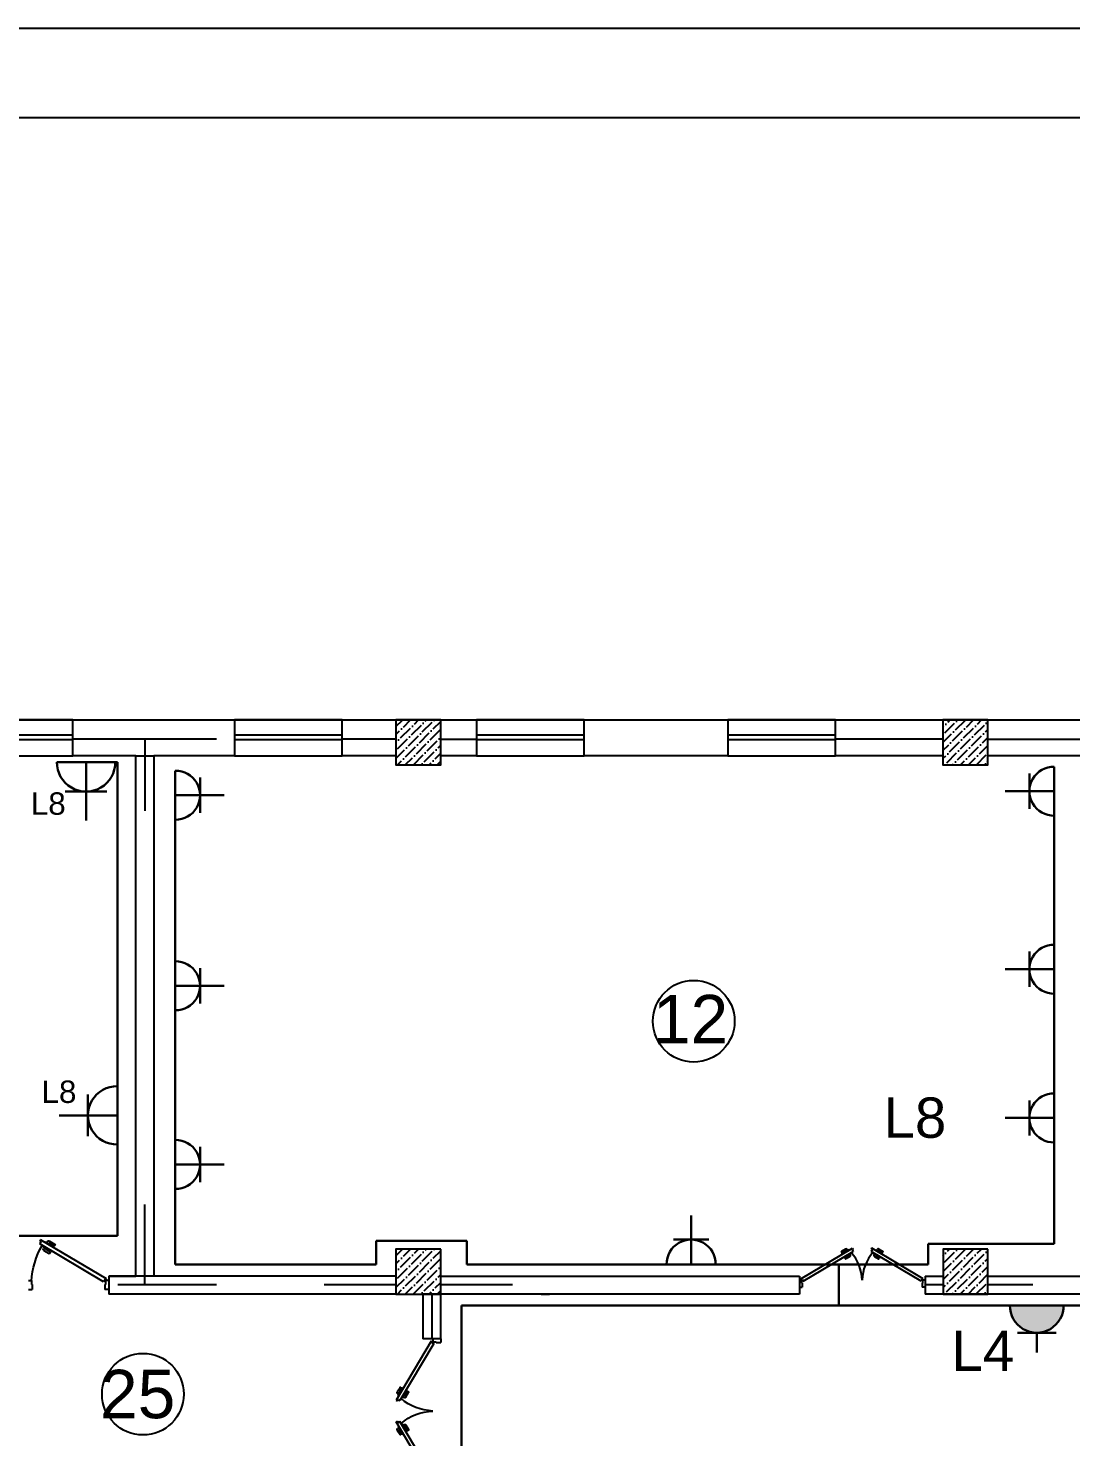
# Model space of a CAD drawing. Header units: millimetres. Extents: x 42452 to 2852333, y -419346 to 834876.
# Drawn here: x 2525341 to 2536964, y 458222 to 473925 of the extents above; entities that cross this region are included whole.
import ezdxf

# ---------------------------------------------------------------- set-up
doc = ezdxf.new("R2010")
doc.units = ezdxf.units.MM
doc.linetypes.add('( Hidden )', pattern=[0.275, 0.15, -0.125])
for name, color, linetype, lineweight in [('c_dv_l x_tti-25_Ном._пера__21_Ном._пера__21', 7, 'Continuous', 30), ('memar', 7, 'Continuous', 25), ('ДВЕРИ', 7, 'Continuous', 5), ('надписи', 5, 'Continuous', 30), ('Розетки10А', 94, 'Continuous', 30), ('розетки10А_1Р54', 94, 'Continuous', 30), ('Соедин_роз', 94, 'Continuous', 30)]:
    doc.layers.add(name, color=color, linetype=linetype, lineweight=lineweight)
doc.styles.get("Standard").update_dxf_attribs({"font": 'arial.ttf'})
doc.styles.add('СГЕНЕРИР_СТИЛЬ_1', font='arial.ttf')

# ---------------------------------------------------------------- blocks, each defined once
blk = doc.blocks.new('DSA')
at = {"layer": 'ДВЕРИ', "color": 251, "lineweight": 25, "true_color": 0x636466}
for p, q in [((153780, 788017), (153820, 788017)), ((153820, 787965), (153820, 788016)), ((155388, 788017), (155348, 788017)), ((155348, 787965), (155348, 788016)), ((153780, 787928), (153812, 787928)), ((153780, 787928), (153812, 787928)), ((153804, 787910), (153811, 787922)), ((153804, 787910), (154462, 787520)), ((153811, 787922), (153818, 787918)), ((153812, 787928), (153812, 787965)), ((153812, 787965), (153820, 787965)), ((153818, 787918), (153832, 787941)), ((153832, 787941), (154468, 787562)), ((155336, 787941), (154700, 787562)), ((155364, 787910), (154706, 787520)), ((155350, 787918), (155336, 787941)), ((155356, 787965), (155348, 787965)), ((155357, 787922), (155350, 787918)), ((155356, 787928), (155356, 787965)), ((155388, 787928), (155356, 787928)), ((155388, 787928), (155356, 787928)), ((155364, 787910), (155357, 787922)), ((154318, 787574), (154320, 787576)), ((154372, 787532), (154321, 787563)), ((154331, 787579), (154372, 787555)), ((154366, 787654), (154365, 787652)), ((154365, 787571), (154368, 787575)), ((154415, 787542), (154365, 787571)), ((154367, 787641), (154409, 787616)), ((154428, 787627), (154377, 787657)), ((154383, 787557), (154384, 787560)), ((154388, 787610), (154391, 787615)), ((154391, 787615), (154441, 787585)), ((154401, 787550), (154394, 787538)), ((154411, 787605), (154410, 787603)), ((154418, 787546), (154415, 787542)), ((154426, 787594), (154433, 787605)), ((154441, 787585), (154438, 787580)), ((154456, 787542), (154468, 787562)), ((154470, 787534), (154456, 787542)), ((154462, 787520), (154470, 787534)), ((154698, 787534), (154712, 787542)), ((154706, 787520), (154698, 787534)), ((154712, 787542), (154700, 787562)), ((154777, 787615), (154727, 787585)), ((154727, 787585), (154730, 787580)), ((154742, 787594), (154735, 787605)), ((154740, 787627), (154791, 787657)), ((154750, 787546), (154753, 787542)), ((154753, 787542), (154803, 787571)), ((154757, 787605), (154758, 787603)), ((154801, 787641), (154760, 787616)), ((154767, 787550), (154775, 787538)), ((154780, 787610), (154777, 787615)), ((154785, 787557), (154784, 787560)), ((154837, 787579), (154796, 787555)), ((154797, 787532), (154847, 787563)), ((154803, 787571), (154800, 787575)), ((154802, 787654), (154804, 787652)), ((154850, 787574), (154848, 787576))]:
    blk.add_line(p, q, dxfattribs=at)
for centre, radius, start, end in [((154002, 787952), 583, 319.7101, 357.5846), ((155160, 787950), 576, 182.1815, 220.5237), ((154325, 787569), 7.98, 149.2867, 239.2867), ((154327, 787572), 7.98, 59.2867, 149.2867), ((154371, 787648), 7.98, 149.2867, 239.2867), ((154373, 787650), 7.98, 59.2867, 149.2867), ((154376, 787561), 7.98, 239.2867, 329.2867), ((154380, 787546), 16, 239.2867, 329.2867), ((154404, 787609), 7.98, 329.2867, 59.2867), ((154420, 787613), 16, 329.2867, 59.2867), ((154748, 787613), 16, 120.7133, 210.7133), ((154764, 787609), 7.98, 120.7133, 210.7133), ((154788, 787546), 16, 210.7133, 300.7133), ((154792, 787561), 7.98, 210.7133, 300.7133), ((154795, 787650), 7.98, 30.7133, 120.7133), ((154797, 787648), 7.98, 300.7133, 30.7133), ((154842, 787572), 7.98, 30.7133, 120.7133), ((154843, 787569), 7.98, 300.7133, 30.7133)]:
    blk.add_arc(centre, radius, start, end, dxfattribs=at)
blk = doc.blocks.new('qapi 700')
at = {"layer": 'ДВЕРИ', "color": 251, "lineweight": 25, "true_color": 0x636466}
for p, q in [((1281620, 90086), (1281659, 90086)), ((1281651, 89997), (1281651, 90034)), ((1281651, 90034), (1281659, 90034)), ((1281659, 90034), (1281659, 90086)), ((1282368, 90010), (1281735, 89633)), ((1282382, 89987), (1282368, 90010)), ((1282420, 90086), (1282380, 90086)), ((1282380, 90034), (1282380, 90085)), ((1282388, 90034), (1282380, 90034)), ((1282388, 89997), (1282388, 90034)), ((1281620, 89997), (1281651, 89997)), ((1282395, 89980), (1281741, 89591)), ((1282388, 89991), (1282382, 89987)), ((1282420, 89997), (1282388, 89997)), ((1282420, 89997), (1282388, 89997)), ((1282395, 89980), (1282388, 89991)), ((1281775, 89698), (1281826, 89728)), ((1281733, 89605), (1281747, 89613)), ((1281741, 89591), (1281733, 89605)), ((1281747, 89613), (1281735, 89633)), ((1281812, 89685), (1281762, 89656)), ((1281762, 89656), (1281765, 89651)), ((1281776, 89665), (1281770, 89676)), ((1281785, 89617), (1281787, 89613)), ((1281787, 89613), (1281837, 89642)), ((1281792, 89676), (1281793, 89674)), ((1281835, 89712), (1281794, 89687)), ((1281802, 89622), (1281809, 89609)), ((1281814, 89681), (1281812, 89685)), ((1281820, 89629), (1281818, 89631)), ((1281872, 89650), (1281831, 89626)), ((1281831, 89604), (1281881, 89634)), ((1281837, 89642), (1281835, 89646)), ((1281836, 89725), (1281838, 89722)), ((1281884, 89645), (1281883, 89647))]:
    blk.add_line(p, q, dxfattribs=at)
for centre, radius, start, end in [((1282471, 90052), 821, 183.4077, 209.5706), ((1281830, 89721), 7.94, 30.7133, 120.7133), ((1281783, 89684), 15.9, 120.7133, 210.7133), ((1281798, 89680), 7.94, 120.7133, 210.7133), ((1281823, 89617), 15.9, 210.7133, 300.7133), ((1281827, 89633), 7.94, 210.7133, 300.7133), ((1281831, 89718), 7.94, 300.7133, 30.7133), ((1281876, 89643), 7.94, 30.7133, 120.7133), ((1281877, 89641), 7.94, 300.7133, 30.7133)]:
    blk.add_arc(centre, radius, start, end, dxfattribs=at)
blk = doc.blocks.new('розетки10А')
at = {"layer": 'Розетки10А'}
for p, q in [((0, 0), (0, 650)), ((-233, 330), (233, 330)), ((-325, 0), (325, 0))]:
    blk.add_line(p, q, dxfattribs=at)
blk.add_arc((0, 5), 325, 359.0604, 180.9396, dxfattribs=at)
blk = doc.blocks.new('10А_1Р54')
at = {"layer": 'розетки10А_1Р54'}
h = blk.add_hatch(color=256, dxfattribs=at)
h.paths.add_polyline_path([(0, 305, 0.419025), (-300, 0), (0, 0)])
h.paths.add_polyline_path([(0, 305), (0, 0), (300, 0, 0.419025)])
for p, q in [((0, 305), (0, 524)), ((-215, 305), (215, 305)), ((-300, 0), (300, 0))]:
    blk.add_line(p, q, dxfattribs=at)
blk.add_arc((0, 5), 300, 359.0604, 180.9396, dxfattribs=at)

msp = doc.modelspace()

# ---------------------------------------------------------------- hatches: boundary and pattern name
at = {"layer": 'memar', "lineweight": 25}
h = msp.add_hatch(dxfattribs=at)
h.set_pattern_fill('ANSI36', color=256, scale=500)
h.set_pattern_definition([(45, (827242.24, 2748310.45), (33.1456304, 121.533978), [156.25, -31.25, 0, -31.25])])
h.paths.add_polyline_path([(2529440.25153, 466212.93361), (2529440.25153, 465712.93361), (2529940.25153, 465712.93361), (2529940.25153, 466212.93361)])
h = msp.add_hatch(dxfattribs=at)
h.set_pattern_fill('ANSI36', color=256, scale=500)
h.set_pattern_definition([(45, (821144.2, 2748310.45), (33.1456304, 121.533978), [156.25, -31.25, 0, -31.25])])
h.paths.add_polyline_path([(2535538.29672, 466212.93361), (2535538.29672, 465712.93361), (2536038.29672, 465712.93361), (2536038.29672, 466212.93361)])
h = msp.add_hatch(dxfattribs=at)
h.set_pattern_fill('ANSI36', color=256, scale=500)
h.set_pattern_definition([(45, (827242.24, 2742410.44), (33.1456304, 121.533978), [156.25, -31.25, 0, -31.25])])
h.paths.add_polyline_path([(2529440.25153, 460312.92792), (2529440.25153, 459812.92792), (2529940.25153, 459812.92792), (2529940.25153, 460312.92792)])
h = msp.add_hatch(dxfattribs=at)
h.set_pattern_fill('ANSI36', color=256, scale=500)
h.set_pattern_definition([(45, (821142.63, 2742410.44), (33.1456304, 121.533978), [156.25, -31.25, 0, -31.25])])
h.paths.add_polyline_path([(2535539.86168, 460312.92792), (2535539.86168, 459812.92792), (2536039.86168, 459812.92792), (2536039.86168, 460312.92792)])

# ---------------------------------------------------------------- linework, layer by layer
at = {"layer": 'c_dv_l x_tti-25_Ном._пера__21_Ном._пера__21', "linetype": 'Continuous', "lineweight": 25, "flags": 128}
for points in [[(2504668.48455, 473925.09056), (2588276.03655, 473925.09056), (2588276.03655, 414802.60736), (2504668.48455, 414802.60736)], [(2508649.79655, 472929.76256), (2587280.70855, 472929.76256), (2587280.70855, 415797.93536), (2508649.79655, 415797.93536)]]:
    msp.add_lwpolyline(points, close=True, dxfattribs=at)
at = {"layer": 'memar', "lineweight": 25}
for p, q in [((2526639.8803, 465998.42531), (2525839.57584, 465998.42531)), ((2527440.18476, 465998.42531), (2526639.8803, 465998.42531)), ((2529839.8803, 459812.92792), (2529839.8803, 459312.92792))]:
    msp.add_line(p, q, dxfattribs=at)
at = {"layer": 'memar', "color": 0, "lineweight": 25}
for p, q in [((2526239.77597, 460013.21457), (2526239.77597, 459812.92792)), ((2533939.8803, 460012.92792), (2533939.8803, 459812.92792)), ((2535339.8803, 460012.92792), (2535339.8803, 459812.92792))]:
    msp.add_line(p, q, dxfattribs=at)
at = {"layer": 'memar', "color": 7, "linetype": '( Hidden )', "lineweight": 25}
msp.add_line((2531054.21386, 459812.92792), (2531154.21386, 459812.92792), dxfattribs=at)
at = {"layer": 'memar', "color": 0, "lineweight": 25}
for points in [[(2518040.05661, 466212.93361), (2559440.05661, 466212.93361)], [(2526539.8803, 465812.93361), (2525839.57584, 465812.93361)], [(2527639.57584, 465812.93361), (2526739.8803, 465812.93361)], [(2529440.25153, 465812.93361), (2528839.57584, 465812.93361)], [(2530339.57584, 465812.93361), (2529940.25153, 465812.93361)], [(2533139.57584, 465812.93361), (2531539.57584, 465812.93361)], [(2535538.29672, 465812.93361), (2534339.57584, 465812.93361)], [(2537339.57584, 465812.93361), (2536038.29672, 465812.93361)], [(2526239.77597, 460012.92792), (2526539.8803, 460012.92792)], [(2529439.8803, 460012.92792), (2526239.77597, 460012.92792)], [(2529940.25153, 460012.92792), (2533939.8803, 460012.92792)], [(2535339.8803, 460012.92792), (2535539.86168, 460012.92792)], [(2536039.86168, 460012.92792), (2537439.86168, 460012.92792)], [(2529440.25153, 459812.92792), (2526239.77597, 459812.92792)], [(2529939.8803, 459312.92792), (2529939.8803, 459812.92792), (2529739.8803, 459812.92792), (2529739.8803, 459312.92792)], [(2533939.8803, 459812.92792), (2529939.8803, 459812.92792)], [(2537439.86168, 459812.92792), (2535339.8803, 459812.92792)], [(2529939.8803, 459312.92792), (2529739.8803, 459312.92792)]]:
    msp.add_lwpolyline(points, dxfattribs=at)
for points in [[(2525839.57584, 466212.93361), (2524639.57585, 466212.93361), (2524639.57585, 465812.93361), (2525839.57584, 465812.93361)], [(2528839.57584, 466212.93361), (2527639.57585, 466212.93361), (2527639.57585, 465812.93361), (2528839.57584, 465812.93361)], [(2531539.57584, 466212.93361), (2530339.57585, 466212.93361), (2530339.57585, 465812.93361), (2531539.57584, 465812.93361)], [(2534339.69366, 466212.93361), (2533139.69366, 466212.93361), (2533139.69366, 465812.93361), (2534339.69366, 465812.93361)], [(2526739.8803, 460012.92792), (2526539.8803, 460012.92792), (2526539.8803, 465812.93361), (2526739.8803, 465812.93361)]]:
    msp.add_lwpolyline(points, close=True, dxfattribs=at)
at = {"layer": 'memar', "color": 3, "lineweight": 25}
for points in [[(2529940.25153, 466212.93361), (2529440.25153, 466212.93361), (2529440.25153, 465712.93361), (2529940.25153, 465712.93361)], [(2536038.29672, 466212.93361), (2535538.29672, 466212.93361), (2535538.29672, 465712.93361), (2536038.29672, 465712.93361)], [(2529940.25153, 460312.92792), (2529440.25153, 460312.92792), (2529440.25153, 459812.92792), (2529940.25153, 459812.92792)], [(2536039.86168, 460312.92792), (2535539.86168, 460312.92792), (2535539.86168, 459812.92792), (2536039.86168, 459812.92792)]]:
    msp.add_lwpolyline(points, close=True, dxfattribs=at)
at = {"layer": 'memar', "color": 146, "lineweight": 25, "true_color": 0x105689}
for points in [[(2524639.57585, 466044.07101), (2524639.57585, 465994.07101), (2525839.57584, 465994.07101), (2525839.57584, 466044.07101)], [(2527639.57585, 466044.07101), (2527639.57585, 465994.07101), (2528839.57584, 465994.07101), (2528839.57584, 466044.07101)], [(2530339.57585, 466044.07101), (2530339.57585, 465994.07101), (2531539.57584, 465994.07101), (2531539.57584, 466044.07101)], [(2533139.69366, 466044.07101), (2533139.69366, 465994.07101), (2534339.69366, 465994.07101), (2534339.69366, 466044.07101)]]:
    msp.add_lwpolyline(points, close=True, dxfattribs=at)
at = {"layer": 'memar', "lineweight": 25}
for points in [[(2526639.8803, 465998.42531), (2526639.8803, 465198.42531)], [(2529440.25153, 465998.42531), (2528839.57584, 465998.42531)], [(2529940.25153, 465998.42531), (2530339.57585, 465998.42531)], [(2535538.29672, 465998.42531), (2534339.69366, 465998.42531)], [(2536038.29672, 465998.42531), (2537339.57585, 465998.42531)], [(2526639.8803, 459919.3785), (2526639.8803, 460812.92792)], [(2526340.77597, 459919.3785), (2526639.8803, 459919.3785)], [(2526639.8803, 459919.3785), (2527439.8803, 459919.3785)], [(2528640.25153, 459919.3785), (2529440.25153, 459919.3785)], [(2529940.25153, 459919.3785), (2530740.25153, 459919.3785)], [(2535339.8803, 459919.3785), (2535539.86168, 459919.3785)], [(2536039.86168, 459919.3785), (2536539.86168, 459919.3785)]]:
    msp.add_lwpolyline(points, dxfattribs=at)
at = {"layer": 'memar', "color": 0, "lineweight": 25}
for centre in [(2532760.53348, 462854.81532), (2526619.7532, 458697.12436)]:
    msp.add_circle(centre, 454.87332, dxfattribs=at)
at = {"layer": 'Соедин_роз'}
for p, q in [((2526336.39132, 465744.09612), (2525660.81205, 465744.09612)), ((2526336.39132, 460464.03735), (2526336.39132, 465744.09612)), ((2536779.14767, 460372.01991), (2536779.14767, 465629.24903)), ((2526979.88182, 460143.78953), (2526979.88182, 465584.7529)), ((2521016.05375, 460464.03735), (2526336.39132, 460464.03735)), ((2529218.14263, 460407.82175), (2530229.03297, 460407.82175)), ((2529218.14263, 460407.82175), (2529218.14263, 460143.78953)), ((2530229.03297, 460407.82175), (2530229.03297, 460143.78953)), ((2535374.15634, 460372.01991), (2535374.15634, 460143.78953)), ((2535374.15634, 460372.01991), (2536779.14767, 460372.01991)), ((2529218.14263, 460143.78953), (2526979.88182, 460143.78953)), ((2530229.03297, 460143.78953), (2535374.15634, 460143.78953)), ((2534376.82999, 460143.78953), (2534376.82999, 459687.32878)), ((2530172.94503, 459687.32878), (2530172.94503, 441389.05586)), ((2530172.94503, 459687.32878), (2548989.59484, 459687.32878))]:
    msp.add_line(p, q, dxfattribs=at)

# ---------------------------------------------------------------- block references
at = {"layer": 'memar', "lineweight": 25, "xscale": -1.121843277023546, "yscale": 1.121843277023546, "zscale": 1.121843277023546, "rotation": 180}
msp.add_blockref('qapi 700', (1087565.96571, 560925.53668), dxfattribs=at)
at = {"layer": 'memar', "color": 1, "lineweight": 25, "xscale": 0.8742429527605249, "yscale": 0.8742429527605249, "zscale": 0.8742429527605249, "rotation": 180}
msp.add_blockref('DSA', (2669781.10242, 1148808.87097), dxfattribs=at)
at = {"layer": 'memar', "color": 1, "lineweight": 25, "xscale": -1, "rotation": 270}
msp.add_blockref('DSA', (1741923.07256, 303924.90639), dxfattribs=at)
at = {"layer": 'Розетки10А', "xscale": -1}
for p, rotation in [((2525985.81205, 465744.09612), 180), ((2526336.39132, 461805.31345), 90)]:
    msp.add_blockref('розетки10А', p, dxfattribs=dict(at, rotation=rotation))
at = {"layer": 'Розетки10А', "xscale": 0.8409392615834386, "yscale": 0.8409392615834386, "zscale": 0.8409392615834386}
for p, rotation in [((2526979.88182, 465374.49976), 270), ((2536779.14767, 465418.99588), 90.00000000000001), ((2536779.14767, 463434.33191), 90.00000000000001), ((2526979.88182, 463249.89472), 270), ((2536779.14767, 461776.47505), 90.00000000000001), ((2526979.88182, 461257.7557), 270)]:
    msp.add_blockref('розетки10А', p, dxfattribs=dict(at, rotation=rotation))
msp.add_blockref('розетки10А', (2532730.87777, 460143.78953), dxfattribs=at)
at = {"layer": 'розетки10А_1Р54', "rotation": 180}
msp.add_blockref('10А_1Р54', (2536583.93516, 459687.32878), dxfattribs=at)

# ---------------------------------------------------------------- texts
at = {"layer": 'memar', "linetype": 'Continuous', "lineweight": 25, "char_height": 540, "attachment_point": 3, "style": 'СГЕНЕРИР_СТИЛЬ_1'}
for s, insert in [('12', (2533144.27348, 463148.27091)), ('25', (2526980.68481, 458968.96431))]:
    msp.add_mtext(s, dxfattribs=dict(at, insert=insert))
at = {"layer": 'надписи', "color": 104}
for s, insert, char_height, width, attachment_point in [('L8', (2525370.7606, 465406.05392), 250, 1837.4703933, 1), ('L8', (2525489.93655, 462193.72791), 250, 1837.4703933, 1), ('L8', (2535575.61483, 462004.98651), 450, 1837.4703933, 3), ('L4', (2536332.47908, 459406.28739), 450, 940.6293037, 3)]:
    msp.add_mtext(s, dxfattribs=dict(at, insert=insert, char_height=char_height, width=width, attachment_point=attachment_point))

doc.saveas('drawing.dxf')
